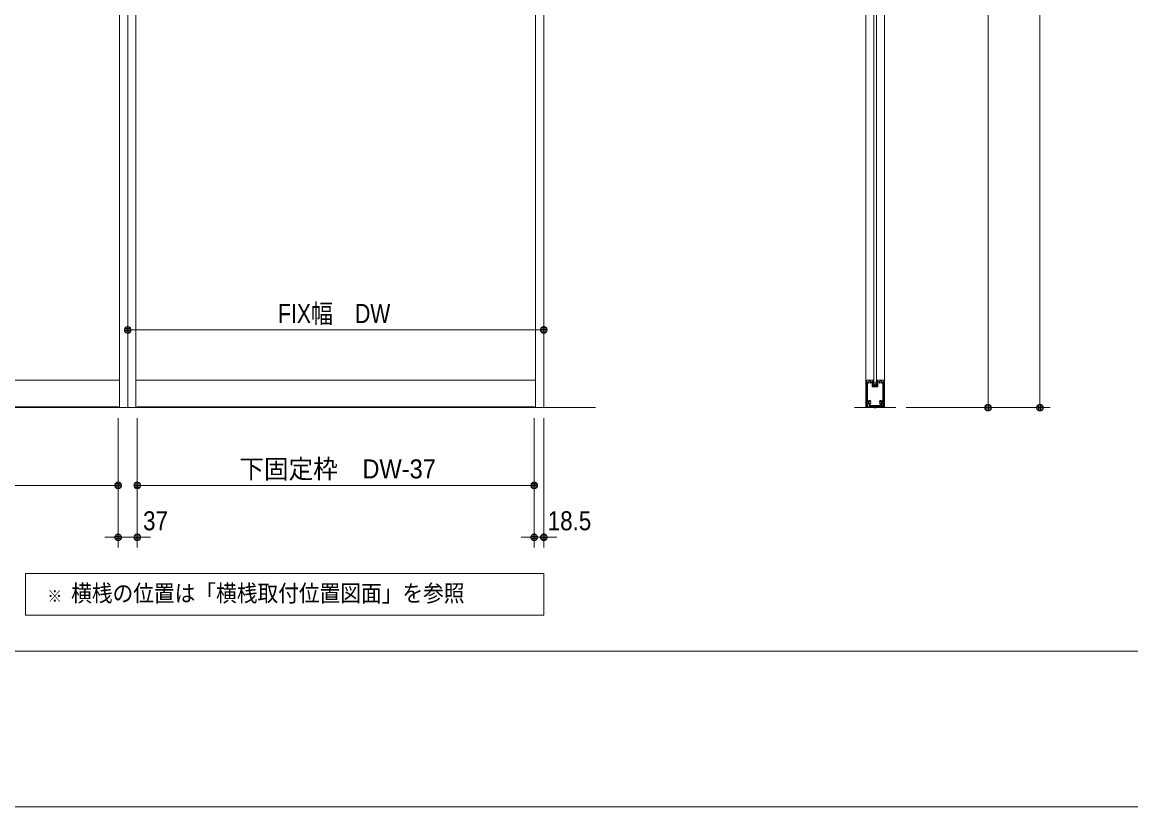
# Model space of a CAD drawing. Units: millimetres, scale not verified. Extents: x -6062 to 6062, y -3045 to 3045.
# Drawn here: x -2910 to -771, y -2770 to -1256 of the extents above; entities that cross this region are included whole.
import ezdxf
from ezdxf.enums import TextEntityAlignment as Align

# ---------------------------------------------------------------- set-up
doc = ezdxf.new("R2010")
doc.units = ezdxf.units.MM
doc.header["$LTSCALE"] = 20
doc.linetypes.add('CHAIN1', pattern=[8, 5, -1, 1, -1])
doc.linetypes.add('DOUBLE_CHAIN1', pattern=[8.8, 5, -1, 0.6, -0.6, 0.6, -1])
for name, color, linetype, lineweight in [('0-0_1図面枠', 7, 'Continuous', 9), ('0-1_3一般', 7, 'Continuous', 9), ('0-2_2寸法-3', 7, 'Continuous', 9), ('0-3_2寸法-2', 7, 'Continuous', 9), ('0-4_0', 7, 'Continuous', 9), ('0-5_2寸法-1', 7, 'Continuous', 9)]:
    doc.layers.add(name, color=color, linetype=linetype, lineweight=lineweight)
doc.styles.add('ＭＳ ゴシック', font='')
doc.styles.add('ＭＳ Ｐゴシック', font='')
doc.styles.get('ＭＳ ゴシック').set_extended_font_data('MS Gothic')
doc.styles.get('ＭＳ Ｐゴシック').set_extended_font_data('MS PGothic')

# ---------------------------------------------------------------- blocks, each defined once
blk = doc.blocks.new('グループ')
at = {"layer": '0-1_3一般'}
for p, q in [((10394.3, -39138), (10394.3, -39082.7)), ((10394.9, -39080.1), (10409.5, -39037)), ((10406.3, -39144), (10400.3, -39144)), ((10420.4, -39042.1), (10406.3, -39084)), ((10406.3, -39127.2), (10406.3, -39084)), ((10406.3, -39144), (10465.5, -39132.4)), ((10411, -39131.1), (10465.5, -39120.4)), ((10527.5, -39131.1), (10473, -39120.4)), ((10532.3, -39144), (10473, -39132.4)), ((10532.3, -39084), (10518.2, -39042.1)), ((10529, -39037), (10543.7, -39080.1)), ((10532.3, -39127.2), (10532.3, -39084)), ((10538.3, -39144), (10532.3, -39144)), ((10544.3, -39082.7), (10544.3, -39138))]:
    blk.add_line(p, q, dxfattribs=at)
at = {"layer": '0-1_3一般', "linetype": 'DOUBLE_CHAIN1'}
for p, q in [((10394.3, -39138), (10394.3, -39144)), ((10400.3, -39144), (10394.3, -39144)), ((10409.5, -39037), (10410.7, -39034.5)), ((10410.1, -39031.9), (10410.7, -39034.5)), ((10420.4, -39042.1), (10423.3, -39036)), ((10421.9, -39029.4), (10423.3, -39036)), ((10516.7, -39029.4), (10515.3, -39036)), ((10518.2, -39042.1), (10515.3, -39036)), ((10528.4, -39031.9), (10527.9, -39034.5)), ((10529, -39037), (10527.9, -39034.5)), ((10538.3, -39144), (10544.3, -39144)), ((10544.3, -39138), (10544.3, -39144))]:
    blk.add_line(p, q, dxfattribs=at)
at = {"layer": '0-1_3一般', "linetype": 'CHAIN1'}
blk.add_line((10469.3, -39000), (10469.3, -39150.4), dxfattribs=at)
at = {"layer": '0-1_3一般'}
for points in [[(10410.1, -39031.9), (10400.5, -38986.5), (10412.3, -38984), (10421.9, -39029.4)], [(10516.7, -39029.4), (10526.3, -38984), (10538, -38986.5), (10528.4, -39031.9)]]:
    blk.add_lwpolyline(points, dxfattribs=at)
for centre, radius, start, end in [((10400.3, -39082.7), 6, 167.36114, 180), ((10400.3, -39138), 6, 180, 225), ((10400.3, -39082.7), 6, 154.72228, 167.36114), ((10400.3, -39138), 6, 225, 270), ((10410.3, -39127.2), 4, 180, 230.3825), ((10410.3, -39127.2), 4, 230.3825, 280.76501), ((10402.3, -39033.5), 8, 334.72228, 353.33323), ((10402.3, -39033.5), 8, 353.33323, 11.94418), ((10402.3, -39033.5), 20, 334.72228, 353.33323), ((10402.3, -39033.5), 20, 353.33323, 11.94418), ((10469.3, -39140), 20, 95.3825, 100.76501), ((10469.3, -39152), 20, 95.3825, 100.76501), ((10469.3, -39140), 20, 90, 95.3825), ((10469.3, -39152), 20, 90, 95.3825), ((10469.3, -39140), 20, 84.6175, 90), ((10469.3, -39152), 20, 84.6175, 90), ((10469.3, -39140), 20, 79.23499, 84.6175), ((10469.3, -39152), 20, 79.23499, 84.6175), ((10536.2, -39033.5), 20, 168.05582, 186.66677), ((10536.2, -39033.5), 20, 186.66677, 205.27772), ((10528.3, -39127.2), 4, 259.23499, 309.6175), ((10536.2, -39033.5), 8, 168.05582, 186.66677), ((10536.2, -39033.5), 8, 186.66677, 205.27772), ((10528.3, -39127.2), 4, 309.6175, 0), ((10538.3, -39138), 6, 270, 315), ((10538.3, -39138), 6, 315, 0), ((10538.3, -39082.7), 6, 12.63886, 25.27772), ((10538.3, -39082.7), 6, 0, 12.63886)]:
    blk.add_arc(centre, radius, start, end, dxfattribs=at)
blk = doc.blocks.new('グループ-2')
at = {"layer": '0-1_3一般'}
for p, q in [((9658.8, 7000), (11258.8, 7000)), ((9669.3, -40000), (11269.3, -40000))]:
    blk.add_line(p, q, dxfattribs=at)
blk = doc.blocks.new('グループ-5')
at = {"layer": '0-1_3一般'}
for p, q in [((10109.3, 6840), (10829.3, 6840)), ((10109.3, -40000), (10109.3, 6840)), ((10829.3, 6840), (10829.3, -40000)), ((10829.3, -40000), (10109.3, -40000))]:
    blk.add_line(p, q, dxfattribs=at)
blk = doc.blocks.new('グループ-6')
at = {"layer": '0-1_3一般', "linetype": 'DOUBLE_CHAIN1'}
for p, q in [((10135.3, -38940), (10129.3, -38940)), ((10129.3, -38946), (10129.3, -38940)), ((10803.3, -38940), (10809.3, -38940)), ((10809.3, -38946), (10809.3, -38940))]:
    blk.add_line(p, q, dxfattribs=at)
at = {"layer": '0-1_3一般'}
for p, q in [((10129.3, -38946), (10129.3, -39990)), ((10385.3, -38940), (10135.3, -38940)), ((10175.3, -39005), (10175.3, -39764)), ((10180.3, -39000), (10180.4, -39000)), ((10355.3, -39000), (10324.1, -39000)), ((10360.3, -38994), (10360.5, -38994)), ((10360.3, -39005), (10360.3, -39190)), ((10568.3, -39200), (10370.3, -39200)), ((10384.3, -38950), (10385.3, -38950)), ((10384.3, -39166), (10384.3, -38950)), ((10389.3, -38940), (10389.5, -38940)), ((10389.3, -38946), (10389.3, -38944)), ((10544.3, -39176), (10394.3, -39176)), ((10549.3, -38946), (10549.3, -38944)), ((10553.3, -38940), (10803.3, -38940)), ((10554.3, -38950), (10553.3, -38950)), ((10554.3, -38950), (10554.3, -39166)), ((10578.3, -39005), (10578.3, -39190)), ((10614.4, -39000), (10583.3, -39000)), ((10758.1, -39000), (10758.3, -39000)), ((10763.3, -39764), (10763.3, -39005)), ((10809.3, -39990), (10809.3, -38946)), ((10184.1, -39770), (10181.3, -39770)), ((10757.3, -39770), (10754.5, -39770)), ((10169.3, -40000), (10139.3, -40000)), ((10175.3, -39816), (10175.3, -39994)), ((10184.1, -39810), (10181.3, -39810)), ((10240.3, -39955), (10240.3, -39860.7)), ((10280.3, -39914), (10280.3, -39854.6)), ((10369.3, -39920), (10286.3, -39920)), ((10369.3, -39920), (10369.3, -39916)), ((10564.3, -39910), (10375.3, -39910)), ((10469.3, -39954), (10475.3, -39960)), ((10693.3, -39960), (10475.3, -39960)), ((10569.3, -39920), (10569.3, -39915)), ((10652.3, -39920), (10569.3, -39920)), ((10658.3, -39914), (10658.3, -39854.6)), ((10698.3, -39955), (10698.3, -39860.7)), ((10754.5, -39810), (10757.3, -39810)), ((10763.3, -39994), (10763.3, -39816)), ((10799.3, -40000), (10769.3, -40000))]:
    blk.add_line(p, q, dxfattribs=at)
blk.add_lwpolyline([(10469.3, -39954), (10463.3, -39960), (10245.3, -39960)], dxfattribs=at)
for centre, radius, start, end in [((10135.3, -38946), 6, 135, 180), ((10135.3, -38946), 6, 90, 135), ((10180.3, -39005), 5, 135, 180), ((10180.3, -39005), 5, 90, 135), ((10180.4, -39005), 5, 46.99104, 90), ((10180.4, -39005), 5, 3.98208, 46.99104), ((10252.3, -39000), 67, 183.98208, 201.88695), ((10252.3, -39000), 67, 201.88695, 219.79182), ((10252.3, -39000), 67, 219.79182, 220.75396), ((10252.3, -39000), 67, 219.79182, 220.75396), ((10252.3, -39000), 67, 220.75396, 221.71611), ((10252.3, -39000), 67, 220.75396, 221.71611), ((10214.2, -39033.9), 16, 221.71611, 275.85806), ((10214.2, -39033.9), 16, 275.85806, 330), ((10252.3, -39000), 35, 124.57097, 180), ((10252.3, -39000), 35, 180, 200.85806), ((10252.3, -39000), 35, 200.85806, 221.71611), ((10214.2, -39033.9), 16, 5.85806, 41.71611), ((10214.2, -39033.9), 16, 330, 5.85806), ((10252.3, -39000), 35, 69.14194, 124.57097), ((10252.3, -39000), 35, 13.71292, 69.14194), ((10290.3, -39033.9), 16, 174.14194, 210), ((10290.3, -39033.9), 16, 138.28389, 174.14194), ((10290.3, -39033.9), 16, 210, 264.14194), ((10252.3, -39000), 35, 318.28389, 13.71292), ((10290.3, -39033.9), 16, 264.14194, 318.28389), ((10252.3, -39000), 67, 318.28389, 337.15091), ((10252.3, -39000), 67, 337.15091, 356.01792), ((10324.1, -39005), 5, 133.00896, 176.01792), ((10324.1, -39005), 5, 90, 133.00896), ((10355.3, -39005), 5, 45, 90), ((10355.3, -39005), 5, 0, 45), ((10370.3, -39190), 10, 180, 225), ((10370.3, -39190), 10, 225, 270), ((10394.3, -39166), 10, 180, 225), ((10385.3, -38944), 4, 45, 90), ((10385.3, -38946), 4, 270, 315), ((10394.3, -39166), 10, 225, 270), ((10385.3, -38944), 4, 0, 45), ((10385.3, -38946), 4, 315, 0), ((10544.3, -39166), 10, 270, 315), ((10553.3, -38944), 4, 135, 180), ((10553.3, -38946), 4, 180, 225), ((10553.3, -38944), 4, 90, 135), ((10553.3, -38946), 4, 225, 270), ((10544.3, -39166), 10, 315, 0), ((10568.3, -39190), 10, 270, 315), ((10568.3, -39190), 10, 315, 0), ((10583.3, -39005), 5, 135, 180), ((10583.3, -39005), 5, 90, 135), ((10614.4, -39005), 5, 46.99104, 90), ((10614.4, -39005), 5, 3.98208, 46.99104), ((10686.3, -39000), 67, 183.98208, 201.88695), ((10686.3, -39000), 67, 201.88695, 219.79182), ((10686.3, -39000), 67, 219.79182, 220.75396), ((10686.3, -39000), 67, 219.79182, 220.75396), ((10686.3, -39000), 67, 220.75396, 221.71611), ((10686.3, -39000), 67, 220.75396, 221.71611), ((10648.2, -39033.9), 16, 221.71611, 275.85806), ((10648.2, -39033.9), 16, 275.85806, 330), ((10686.3, -39000), 35, 124.57097, 180), ((10686.3, -39000), 35, 180, 200.85806), ((10686.3, -39000), 35, 200.85806, 221.71611), ((10648.2, -39033.9), 16, 5.85806, 41.71611), ((10648.2, -39033.9), 16, 330, 5.85806), ((10686.3, -39000), 35, 69.14194, 124.57097), ((10686.3, -39000), 35, 13.71292, 69.14194), ((10724.3, -39033.9), 16, 174.14194, 210), ((10724.3, -39033.9), 16, 138.28389, 174.14194), ((10724.3, -39033.9), 16, 210, 264.14194), ((10686.3, -39000), 35, 318.28389, 13.71292), ((10724.3, -39033.9), 16, 264.14194, 318.28389), ((10686.3, -39000), 67, 318.28389, 337.15091), ((10686.3, -39000), 67, 337.15091, 356.01792), ((10758.1, -39005), 5, 133.00896, 176.01792), ((10758.1, -39005), 5, 90, 133.00896), ((10758.3, -39005), 5, 45, 90), ((10758.3, -39005), 5, 0, 45), ((10803.3, -38946), 6, 45, 90), ((10803.3, -38946), 6, 0, 45), ((10181.3, -39764), 6, 180, 225), ((10181.3, -39764), 6, 225, 270), ((10184.1, -39764), 6, 270, 304.56759), ((10184.1, -39764), 6, 304.56759, 339.13518), ((10252.3, -39790), 67, 103.70953, 159.13518), ((10252.3, -39790), 35, 114.14194, 180), ((10252.3, -39790), 35, 180, 245.85806), ((10252.3, -39790), 67, 48.28389, 103.70953), ((10252.3, -39790), 35, 48.28389, 114.14194), ((10286.2, -39751.9), 16, 228.28389, 264.14194), ((10286.2, -39751.9), 16, 264.14194, 300), ((10286.2, -39751.9), 16, 300, 354.14194), ((10286.2, -39751.9), 16, 354.14194, 48.28389), ((10652.3, -39751.9), 16, 131.71611, 185.85806), ((10652.3, -39751.9), 16, 185.85806, 240), ((10686.3, -39790), 67, 76.29047, 131.71611), ((10652.3, -39751.9), 16, 240, 275.85806), ((10652.3, -39751.9), 16, 275.85806, 311.71611), ((10686.3, -39790), 35, 65.85806, 131.71611), ((10686.3, -39790), 35, 0, 65.85806), ((10686.3, -39790), 35, 294.14194, 0), ((10686.3, -39790), 67, 20.86482, 76.29047), ((10754.5, -39764), 6, 200.86482, 235.43241), ((10754.5, -39764), 6, 235.43241, 270), ((10757.3, -39764), 6, 270, 315), ((10757.3, -39764), 6, 315, 0), ((10139.3, -39990), 10, 180, 225), ((10139.3, -39990), 10, 225, 270), ((10169.3, -39994), 6, 270, 315), ((10169.3, -39994), 6, 315, 0), ((10181.3, -39816), 6, 135, 180), ((10181.3, -39816), 6, 90, 135), ((10184.1, -39816), 6, 55.43241, 90), ((10184.1, -39816), 6, 20.86482, 55.43241), ((10252.3, -39790), 67, 200.86482, 228.29494), ((10252.3, -39790), 67, 228.29494, 255.72505), ((10234.3, -39860.7), 6, 37.86252, 75.72505), ((10252.3, -39790), 35, 245.85806, 311.71611), ((10234.3, -39860.7), 6, 0, 37.86252), ((10245.3, -39955), 5, 180, 225), ((10245.3, -39955), 5, 225, 270), ((10286.2, -39828.1), 16, 95.85806, 131.71611), ((10286.3, -39854.6), 6, 148.8795, 180), ((10286.3, -39914), 6, 180, 225), ((10286.3, -39854.6), 6, 117.75899, 148.8795), ((10286.3, -39914), 6, 225, 270), ((10252.3, -39790), 67, 297.75899, 304.73755), ((10286.2, -39828.1), 16, 60, 95.85806), ((10252.3, -39790), 67, 304.73755, 311.71611), ((10286.2, -39828.1), 16, 5.85806, 60), ((10286.2, -39828.1), 16, 311.71611, 5.85806), ((10375.3, -39916), 6, 135, 180), ((10375.3, -39916), 6, 90, 135), ((10564.3, -39915), 5, 45, 90), ((10564.3, -39915), 5, 0, 45), ((10652.3, -39828.1), 16, 174.14194, 228.28389), ((10652.3, -39828.1), 16, 120, 174.14194), ((10686.3, -39790), 67, 228.28389, 235.26245), ((10652.3, -39828.1), 16, 84.14194, 120), ((10686.3, -39790), 67, 235.26245, 242.24101), ((10652.3, -39914), 6, 270, 315), ((10652.3, -39828.1), 16, 48.28389, 84.14194), ((10652.3, -39854.6), 6, 31.1205, 62.24101), ((10652.3, -39914), 6, 315, 0), ((10652.3, -39854.6), 6, 0, 31.1205), ((10686.3, -39790), 35, 228.28389, 294.14194), ((10693.3, -39955), 5, 270, 315), ((10693.3, -39955), 5, 315, 0), ((10704.3, -39860.7), 6, 142.13748, 180), ((10704.3, -39860.7), 6, 104.27495, 142.13748), ((10686.3, -39790), 67, 284.27495, 311.70506), ((10686.3, -39790), 67, 311.70506, 339.13518), ((10754.5, -39816), 6, 124.56759, 159.13518), ((10754.5, -39816), 6, 90, 124.56759), ((10757.3, -39816), 6, 45, 90), ((10757.3, -39816), 6, 0, 45), ((10769.3, -39994), 6, 180, 225), ((10769.3, -39994), 6, 225, 270), ((10799.3, -39990), 10, 270, 315), ((10799.3, -39990), 10, 315, 0)]:
    blk.add_arc(centre, radius, start, end, dxfattribs=at)
blk = doc.blocks.new('グループ-8')
at = {"layer": '0-1_3一般'}
for p, q in [((10189.3, -40000), (10189.3, -39964)), ((10749.3, -40000), (10189.3, -40000)), ((10749.3, -39900), (10749.3, -40000))]:
    blk.add_line(p, q, dxfattribs=at)
at = {"layer": '0-1_3一般', "linetype": 'CHAIN1'}
blk.add_line((10469.3, -39949.7), (10469.3, -40029.7), dxfattribs=at)
at = {"layer": '0-1_3一般'}
blk.add_lwpolyline([(10749.3, -39900), (10709.3, -39900), (10709.3, -39964), (10189.3, -39964)], dxfattribs=at)
blk = doc.blocks.new('グループ-9')
at = {"layer": '0-1_3一般'}
for p, q in [((10419.3, 5960), (10519.3, 5960)), ((10419.3, -39120), (10419.3, 5960)), ((10519.3, 5960), (10519.3, -39120)), ((10519.3, -39120), (10419.3, -39120))]:
    blk.add_line(p, q, dxfattribs=at)
blk = doc.blocks.new('グループ-11')
at = {"layer": '0-1_3一般'}
for name in ['グループ-2', 'グループ-5', 'グループ-9', 'グループ-6', 'グループ', 'グループ-8']:
    blk.add_blockref(name, (0, 0), dxfattribs=at)
blk = doc.blocks.new('_Dot')
at = {"layer": '0-4_0'}
for p, q in [((-10, 0), (-20, 0)), ((9.78, 2), (-9.78, 2)), ((7.99, 6), (-7.99, 6)), ((9.16, -3.98), (-9.16, -3.98)), ((6, -7.98), (-6, -7.98))]:
    blk.add_line(p, q, dxfattribs=at)
for points in [[(10, 0), (9.92, 1.25), (9.69, 2.49), (9.3, 3.68), (8.76, 4.82), (8.09, 5.88), (7.29, 6.85), (6.37, 7.71), (5.36, 8.44), (4.26, 9.05), (3.09, 9.51), (1.87, 9.82), (0.63, 9.98), (-0.63, 9.98), (-1.87, 9.82), (-3.09, 9.51), (-4.26, 9.05), (-5.36, 8.44), (-6.37, 7.71), (-7.29, 6.85), (-8.09, 5.88), (-8.76, 4.82), (-9.3, 3.68), (-9.69, 2.49), (-9.92, 1.25), (-10, 0), (0, 0)], [(-10, 0), (-9.92, -1.25), (-9.69, -2.49), (-9.3, -3.68), (-8.76, -4.82), (-8.09, -5.88), (-7.29, -6.85), (-6.37, -7.71), (-5.36, -8.44), (-4.26, -9.05), (-3.09, -9.51), (-1.87, -9.82), (-0.63, -9.98), (0.63, -9.98), (1.87, -9.82), (3.09, -9.51), (4.26, -9.05), (5.36, -8.44), (6.37, -7.71), (7.29, -6.85), (8.09, -5.88), (8.76, -4.82), (9.3, -3.68), (9.69, -2.49), (9.92, -1.25), (10, 0), (0, 0)]]:
    blk.add_lwpolyline(points, close=True, dxfattribs=at)
blk = doc.blocks.new('グループ-48')
at = {"layer": '0-1_3一般'}
for p, q in [((-34120, -40000), (-34120, 6840)), ((-18700, 6840), (-18700, -40000)), ((-18380, 6840), (-18380, -40000)), ((-34120, 5780), (-18700, 5780)), ((-34120, -38940), (-18700, -38940)), ((-34440, -40000), (-18380, -40000))]:
    blk.add_line(p, q, dxfattribs=at)
blk.add_lwpolyline([(-34440, -40000), (-34440, 6840), (-18380, 6840)], dxfattribs=at)
blk = doc.blocks.new('グループ-50')
at = {"layer": '0-1_3一般'}
for p, q in [((-18750, -39970), (-34070, -39970)), ((-34070, -39970), (-34070, -40000)), ((-34070, -40000), (-18750, -40000)), ((-18750, -40000), (-18750, -39970))]:
    blk.add_line(p, q, dxfattribs=at)
blk = doc.blocks.new('グループ-51')
at = {"layer": '0-1_3一般'}
for p, q in [((-18380, 6840), (-2320, 6840)), ((-18380, -40000), (-18380, 6840)), ((-18060, -40000), (-18060, 6840)), ((-2640, 6840), (-2640, -40000)), ((-2320, 6840), (-2320, -40000)), ((-18060, 5780), (-2640, 5780)), ((-18060, -38940), (-2640, -38940)), ((-18380, -40000), (-2320, -40000))]:
    blk.add_line(p, q, dxfattribs=at)
blk = doc.blocks.new('グループ-53')
at = {"layer": '0-1_3一般'}
blk.add_lwpolyline([(-18010, -39970), (-18010, -40000), (-2690, -40000), (-2690, -39970)], close=True, dxfattribs=at)
blk = doc.blocks.new('グループ-54')
at = {"layer": '0-1_3一般'}
for p, q in [((-18380, 7000), (-18380, -40000)), ((-52500, -40000), (-320, -40000))]:
    blk.add_line(p, q, dxfattribs=at)
blk = doc.blocks.new('グループ-55')
at = {"layer": '0-1_3一般'}
for name in ['グループ-54', 'グループ-48', 'グループ-51', 'グループ-50', 'グループ-53']:
    blk.add_blockref(name, (0, 0), dxfattribs=at)
blk = doc.blocks.new('グループ-70')
at = {"layer": '0-0_1図面枠'}
blk.add_line((-80000, -49400), (80000, -49400), dxfattribs=at)
blk.add_lwpolyline([(-80000, 55400), (80000, 55400), (80000, -55400), (-80000, -55400)], close=True, dxfattribs=at)
blk = doc.blocks.new('図面枠')
at = {"layer": '0-0_1図面枠'}
blk.add_blockref('グループ-70', (0, 0), dxfattribs=at)

msp = doc.modelspace()

# ---------------------------------------------------------------- linework, layer by layer
at = {"layer": '0-2_2寸法-3'}
msp.add_lwpolyline([(-2903.5, -2320), (-1903.5, -2320), (-1903.5, -2400), (-2903.5, -2400)], close=True, dxfattribs=at)
at = {"layer": '0-3_2寸法-2'}
for p, q in [((-2725, -2020), (-2725, -2270)), ((-2688, -2020), (-2688, -2270)), ((-1922, -2020), (-1922, -2270)), ((-1903.5, -2020), (-1903.5, -2270)), ((-2737.71, -2250), (-2750.42, -2250)), ((-2725, -2250), (-2688, -2250)), ((-2675.29, -2250), (-2662.58, -2250)), ((-1934.71, -2250), (-1947.42, -2250)), ((-1922, -2250), (-1903.5, -2250)), ((-1890.79, -2250), (-1878.08, -2250))]:
    msp.add_line(p, q, dxfattribs=at)
at = {"layer": '0-5_2寸法-1'}
for p, q in [((-1046.04, -1987.29), (-1046.04, 329.29)), ((-946.04, -1987.29), (-946.04, 337.29)), ((-2706.5, -1830), (-2706.3, -1830)), ((-1903.5, -1830), (-1903.3, -1830)), ((-1916.21, -1850), (-2693.79, -1850)), ((-1204.04, -2000), (-1026.04, -2000)), ((-1026.04, -2000), (-926.04, -2000)), ((-2725, -2020), (-2725, -2170)), ((-2688, -2020), (-2688, -2170)), ((-1922, -2020), (-1922, -2170)), ((-2737.71, -2150), (-3478.29, -2150)), ((-1934.71, -2150), (-2675.29, -2150))]:
    msp.add_line(p, q, dxfattribs=at)

# ---------------------------------------------------------------- block references
at = {"layer": '0-0_1図面枠', "xscale": 0.05, "yscale": 0.05}
msp.add_blockref('図面枠', (-1787.5, 0), dxfattribs=at)
at = {"layer": '0-1_3一般', "xscale": 0.05, "yscale": 0.05}
for name in ['グループ-55', 'グループ-11']:
    msp.add_blockref(name, (-1787.5, 0), dxfattribs=at)
at = {"layer": '0-3_2寸法-2', "xscale": 0.6356201, "yscale": 0.6356201}
for p in [(-2725, -2250), (-1922, -2250)]:
    msp.add_blockref('_Dot', p, dxfattribs=at)
at = {"layer": '0-3_2寸法-2', "xscale": 0.6356201, "yscale": 0.6356201, "rotation": 180}
for p in [(-2688, -2250), (-1903.5, -2250)]:
    msp.add_blockref('_Dot', p, dxfattribs=at)
at = {"layer": '0-5_2寸法-1', "xscale": 0.6356201, "yscale": 0.6356201}
for p, rotation in [((-2706.5, -1850), 180), ((-1046.04, -2000), 270), ((-946.04, -2000), 270), ((-2688, -2150), 180)]:
    msp.add_blockref('_Dot', p, dxfattribs=dict(at, rotation=rotation))
for p in [(-1903.5, -1850), (-2725, -2150), (-1922, -2150)]:
    msp.add_blockref('_Dot', p, dxfattribs=at)

# ---------------------------------------------------------------- texts
at = {"layer": '0-2_2寸法-3', "style": 'ＭＳ ゴシック', "width": 0.9}
for s, height, p in [('※', 23.31, (-2861.52, -2382.25)), ('横桟の位置は「横桟取付位置図面」を参照', 32.55, (-2815.68, -2384.03))]:
    msp.add_text(s, height=height, dxfattribs=at).set_placement(p, align=Align.BOTTOM_LEFT)
at = {"layer": '0-3_2寸法-2', "style": 'ＭＳ Ｐゴシック', "width": 0.9}
for s, height, p in [('37', 36.66, (-2676.8, -2247.52)), ('18.5', 36.69, (-1895.96, -2247.52))]:
    msp.add_text(s, height=height, dxfattribs=at).set_placement(p, align=Align.BOTTOM_LEFT)
at = {"layer": '0-5_2寸法-1', "style": 'ＭＳ Ｐゴシック'}
for s, height, width, p in [('FIX幅\u3000DW', 36.69, 0.85, (-2416.27, -1847.65)), ('下固定枠\u3000DW-37', 36.66, 0.95, (-2491.08, -2147.47))]:
    msp.add_text(s, height=height, dxfattribs=dict(at, width=width)).set_placement(p, align=Align.BOTTOM_LEFT)

doc.saveas('drawing.dxf')
